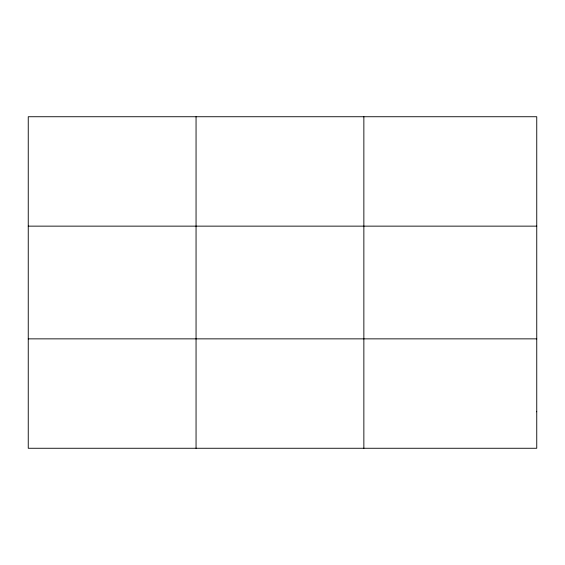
<?xml version="1.0" encoding="UTF-8"?>
<svg xmlns="http://www.w3.org/2000/svg" width="565" height="565" viewBox="0 0 565 565"><rect width="100%" height="100%" fill="white"/><g stroke="black" fill="none" stroke-linecap="round" stroke-linejoin="round"><path stroke-width="0.85" d="M196.055 448.264L196.055 116.736M363.86 448.264L363.86 116.736M28.25 226.141L536.75 226.141M28.25 338.859L536.75 338.859M536.75 411.793L536.75 448.264L28.25 448.264L28.25 116.736L536.75 116.736L536.75 411.793"/></g></svg>
